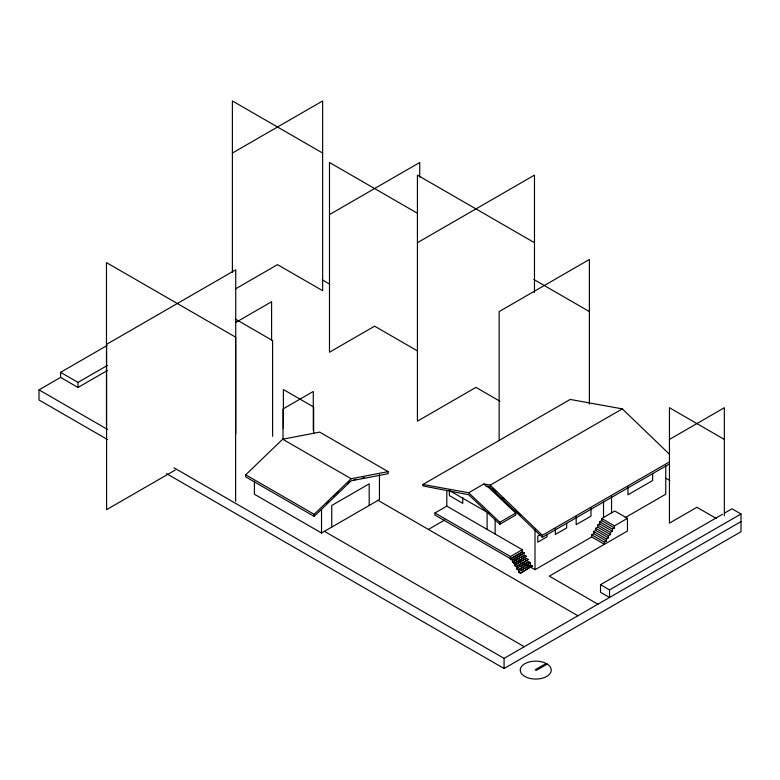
<?xml version="1.0" encoding="UTF-8"?>
<svg xmlns="http://www.w3.org/2000/svg" width="780" height="780" viewBox="0 0 780 780"><rect width="100%" height="100%" fill="white"/><g stroke="black" fill="none" stroke-linecap="round" stroke-linejoin="round"><path stroke-width="1.17" d="M245.71 474.805L282.692 439.218L319.663 432.101L388.138 471.627L388.138 473.694L351.156 480.802L314.174 516.389L245.71 476.863L245.71 474.805L314.174 514.332L314.174 516.389M314.174 514.332L351.156 478.744L388.138 471.627M326.791 503.217L328.546 501.53M333.811 496.46L338.198 492.238M347.851 482.956L349.606 481.26M232.391 153.055L322.647 100.952L322.647 290.686L277.514 264.635L235.541 288.873M329.482 214.597L419.738 162.493L419.738 177.109M107.552 439.569L39 399.994L39 389.863L60.587 377.403L60.587 372.333L106.977 345.55M60.587 372.333L78.01 382.395L107.533 365.352M60.587 377.403L78.01 387.465L107.533 370.422M235.345 322.666L271.596 301.733L271.596 340.499M417.427 242.697L534.475 175.12L534.475 292.471M175.246 470.038L106.577 509.681L106.577 344.36L235.736 269.792L235.736 433.904M254.397 481.289L254.397 494.237L321.526 533.003L379.441 499.551L379.441 474.844M422.926 484.468L468.683 492.755L483.873 483.98L486.505 486.476L487.178 486.086L515.697 513.113L515.697 515.092L499.834 524.258L468.683 494.744L422.926 485.93L422.926 484.468L570.2 399.438L622.323 408.876L669.23 454.009M434.967 512.957L446.813 506.123L522.278 549.685L522.278 552.308L510.432 559.153L510.432 556.53L434.967 512.957L434.967 515.063L512.431 559.796L524.277 552.952L512.431 560.313L510.432 559.153M483.873 483.98L490.24 485.131L622.323 408.876M428.386 529.435L444.766 519.977M499.834 524.258L499.834 522.268L515.697 513.113M669.454 439.423L724.347 407.726L724.347 515.843M539.838 534.904L537.791 536.084L537.791 542.168L547.004 536.845L547.004 534.417M669.201 464.11L542.353 537.342L542.353 535.285L669.201 462.052M510.432 556.53L522.278 549.685M510.432 558.636L522.278 551.801L524.277 552.952M512.431 561.902L524.277 555.067L526.285 556.228L514.439 563.579L512.431 561.902L514.439 563.062L526.285 556.228M512.431 562.419L519.343 558.431M521.323 557.291L523.292 556.15M514.439 565.178L526.285 558.334L528.294 559.494L516.448 566.846L514.439 565.178L516.448 566.329L528.294 559.494M514.439 565.685L526.285 558.334M627.461 518.339L614.455 525.856L614.455 527.962L601.731 520.621L601.731 518.505L614.737 510.998L627.461 518.339L627.461 531.005L549.315 576.137L597.919 604.198M516.448 568.444L528.294 561.6L530.303 562.76L518.456 570.112L516.448 568.444L518.456 569.605L530.303 562.76M516.448 568.961L518.417 567.821M520.396 566.68L527.309 562.692M599.722 521.781L612.446 529.123L612.446 531.229L599.722 523.887L599.722 521.781L601.731 520.621M597.714 525.047L610.438 532.389L610.438 534.505L597.714 527.153L597.714 525.047L599.722 523.887M518.456 571.711L530.303 564.876L532.301 566.026L520.455 573.388L518.456 571.711L520.455 572.871L532.301 566.026M521.41 570.511L523.39 569.38M525.359 568.24L530.303 565.383L532.301 566.543M595.715 528.313L608.439 535.655L608.439 537.771L595.715 530.419L595.715 528.313L597.714 527.153M593.707 531.58L606.431 538.931L606.431 541.037L593.707 533.696L593.707 531.58L595.715 530.419M591.698 534.846L604.422 542.197L604.422 544.313L591.698 536.971L591.698 534.846L593.707 533.696M591.698 536.962L535.002 569.712L523.448 563.033M625.15 517.657L665.75 494.208L665.75 465.65M612.446 529.123L614.455 527.962M610.438 532.389L612.446 531.229M608.439 535.655L610.438 534.505M606.431 538.931L608.439 537.771M604.422 542.197L606.431 541.037M166.608 473.674L504.075 668.509L741 531.716L741 513.991L609.541 589.885L609.541 597.48L600.542 592.283L600.542 584.678L722.533 514.254M724.63 513.035L731.991 508.784L741 513.991M173.989 467.795L504.075 658.369L741 521.586M546.127 663.468L535.197 669.776L536.299 670.41L547.228 664.102M353.954 479.749L356.275 479.31M362.066 478.189L364.387 477.74M488.104 486.272L489.967 486.632M486.505 486.476L490.24 487.198L542.353 537.342M534.475 242.697L417.427 175.12L417.427 421.171L475.946 387.387L499.99 401.261M322.647 153.055L232.391 100.952L232.391 272.425M533.764 279.464L589.387 311.581M417.641 213.389L329.482 162.493L329.482 352.228L374.605 326.177L417.641 351.019M724.347 439.423L669.454 407.726L669.454 523.126L696.901 507.283L716.216 518.427M322.267 279.835L329.638 284.096M665.642 478.072L669.854 480.509M601.731 518.505L614.455 525.856M235.345 319.069L272.6 340.577L272.6 436.283M449.065 490.308L489.099 513.425M600.542 584.678L609.541 589.885M522.278 552.308L524.277 553.468M530.303 563.277L528.294 561.6M515.053 558.178L517.15 559.406M519.246 560.606L521.352 561.834M282.692 439.218L351.156 478.744M378.046 500.37L577.892 615.751M324.421 531.326L524.267 646.717M39 389.863L107.552 429.439M468.683 492.755L499.834 522.268M490.24 485.131L542.353 535.285M492.628 488.475L496.09 491.8M502.144 497.62L503.87 499.288M515.112 510.1L520.299 515.092M652.626 473.626L652.626 480.538L627.949 494.783L627.949 486.72M611.549 495.865L611.549 512.821M603.525 501.716L603.525 517.462M590.996 508.053L590.996 516.116L576.186 524.667L576.186 516.604M589.387 404.147L589.387 259.477L499.132 311.581L499.132 440.69M566.66 523.302L566.66 527.933L555.36 534.456L555.36 528.664M535.002 529.24L535.002 569.702M530.303 564.876L530.303 565.383M524.277 555.067L524.277 555.584M520.455 572.871L520.455 573.388M518.456 569.605L518.456 570.112M516.448 566.329L516.448 566.846M514.439 563.062L514.439 563.579M512.431 559.796L512.431 560.313M504.075 658.369L504.075 668.509M495.134 519.49L495.134 534.017M487.11 512.431L487.11 529.386M462.774 497.552L462.774 503.344L449.397 495.622L449.397 489.84M446.813 490.406L446.813 506.123M369.194 505.469L369.194 483.853L331.753 505.469L331.753 527.085M321.526 509.457L321.526 532.993M313.677 433.67L313.677 407.023L283.394 389.532L283.394 428.308M313.277 430.258L313.277 391.482L282.994 408.973L282.994 439.257M235.628 501.286L235.628 337.174L106.47 262.606L106.47 426.719M78.01 382.395L78.01 387.465M546.712 663.76L545.191 662.99A15.512 8.96 0 0 0 520.601 668.158A15.512 8.96 0 0 0 539.107 678.844A15.512 8.96 0 0 0 548.057 664.648L546.712 663.76"/></g></svg>
